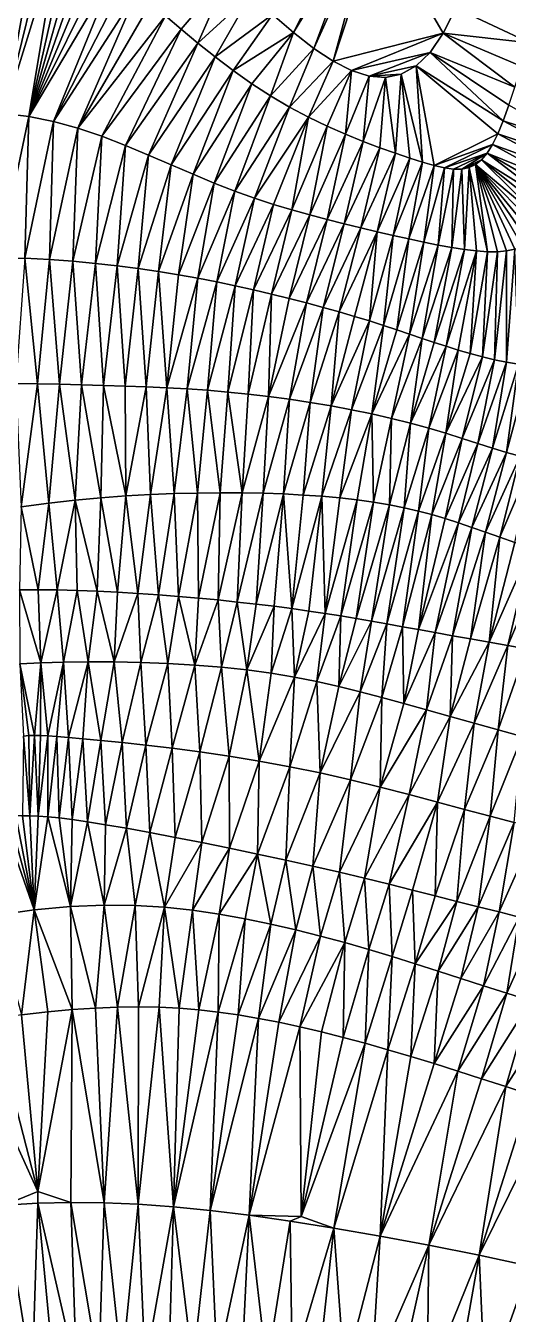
# Model space of a CAD drawing. Header units: metres. Extents: x 0 to 433, y 0 to 317.
# Drawn here: x 281.95 to 287.57, y 285.93 to 300.92 of the extents above; entities that cross this region are included whole.
import ezdxf

# ---------------------------------------------------------------- set-up
doc = ezdxf.new("R2010")
doc.units = ezdxf.units.M
doc.layers.add('TERRAIN_TIN', color=8, linetype='Continuous')

msp = doc.modelspace()

# ---------------------------------------------------------------- linework, layer by layer
at = {"layer": 'TERRAIN_TIN'}
for points in [[(281.956, 302.059, 6), (281.82, 302.076, 6), (281.7, 299.901, 7)], [(285.07, 300.842, 5), (285.758, 302.211, 4), (284.825, 301.054, 5)], [(285.872, 302.165, 4), (285.758, 302.211, 4), (285.07, 300.842, 5)], [(285.306, 300.657, 5), (285.872, 302.165, 4), (285.07, 300.842, 5)], [(285.974, 302.136, 4), (285.872, 302.165, 4), (285.306, 300.657, 5)], [(285.974, 302.136, 4), (285.306, 300.657, 5), (285.531, 300.508, 5)], [(286.063, 302.128, 4), (285.974, 302.136, 4), (285.531, 300.508, 5)], [(286.812, 300.835, 5), (286.063, 302.128, 4), (285.531, 300.508, 5)], [(286.063, 302.128, 4), (286.812, 300.835, 5), (286.958, 301.127, 5)], [(281.956, 302.059, 6), (281.7, 299.901, 7), (282.088, 302.036, 6)], [(281.7, 299.901, 7), (282.216, 302.005, 6), (282.088, 302.036, 6)], [(282.337, 301.968, 6), (282.216, 302.005, 6), (281.7, 299.901, 7)], [(281.988, 299.867, 7), (282.337, 301.968, 6), (281.7, 299.901, 7)], [(282.337, 301.968, 6), (281.988, 299.867, 7), (282.45, 301.923, 6)], [(281.988, 299.867, 7), (282.557, 301.87, 6), (282.45, 301.923, 6)], [(282.557, 301.87, 6), (281.988, 299.867, 7), (282.662, 301.808, 6)], [(282.662, 301.808, 6), (281.988, 299.867, 7), (282.766, 301.736, 6)], [(281.988, 299.867, 7), (282.875, 301.653, 6), (282.766, 301.736, 6)], [(282.875, 301.653, 6), (281.988, 299.867, 7), (282.99, 301.557, 6)], [(282.99, 301.557, 6), (281.988, 299.867, 7), (282.275, 299.809, 7)], [(283.116, 301.448, 6), (282.99, 301.557, 6), (282.275, 299.809, 7)], [(283.761, 300.883, 6), (284.317, 301.533, 5), (283.578, 301.039, 6)], [(284.317, 301.533, 5), (283.761, 300.883, 6), (283.954, 300.721, 6)], [(284.317, 301.533, 5), (283.954, 300.721, 6), (284.573, 301.287, 5)], [(283.254, 301.325, 6), (283.116, 301.448, 6), (282.275, 299.809, 7)], [(282.558, 299.73, 7), (283.254, 301.325, 6), (282.275, 299.809, 7)], [(282.558, 299.73, 7), (283.409, 301.188, 6), (283.254, 301.325, 6)], [(283.409, 301.188, 6), (282.558, 299.73, 7), (283.578, 301.039, 6)], [(284.573, 301.287, 5), (283.954, 300.721, 6), (284.156, 300.559, 6)], [(284.573, 301.287, 5), (284.156, 300.559, 6), (284.825, 301.054, 5)], [(282.558, 299.73, 7), (282.838, 299.636, 7), (283.578, 301.039, 6)], [(282.838, 299.636, 7), (283.761, 300.883, 6), (283.578, 301.039, 6)], [(284.156, 300.559, 6), (284.366, 300.4, 6), (284.825, 301.054, 5)], [(284.366, 300.4, 6), (285.07, 300.842, 5), (284.825, 301.054, 5)], [(286.958, 301.127, 5), (286.812, 300.835, 5), (287.817, 300.722, 6)], [(287.92, 301.028, 6), (286.958, 301.127, 5), (287.817, 300.722, 6)], [(283.113, 299.53, 7), (283.761, 300.883, 6), (282.838, 299.636, 7)], [(283.761, 300.883, 6), (283.113, 299.53, 7), (283.954, 300.721, 6)], [(283.954, 300.721, 6), (283.113, 299.53, 7), (283.382, 299.418, 7)], [(283.954, 300.721, 6), (283.382, 299.418, 7), (284.156, 300.559, 6)], [(285.07, 300.842, 5), (284.366, 300.4, 6), (284.582, 300.247, 6)], [(284.801, 300.105, 6), (285.07, 300.842, 5), (284.582, 300.247, 6)], [(284.801, 300.105, 6), (285.306, 300.657, 5), (285.07, 300.842, 5)], [(285.744, 300.4, 5), (286.812, 300.835, 5), (285.531, 300.508, 5)], [(286.812, 300.835, 5), (285.744, 300.4, 5), (286.658, 300.611, 5)], [(287.645, 300.208, 6), (286.812, 300.835, 5), (286.658, 300.611, 5)], [(286.812, 300.835, 5), (287.726, 300.449, 6), (287.817, 300.722, 6)], [(286.812, 300.835, 5), (287.645, 300.208, 6), (287.726, 300.449, 6)], [(285.023, 299.975, 6), (285.306, 300.657, 5), (284.801, 300.105, 6)], [(285.306, 300.657, 5), (285.023, 299.975, 6), (285.531, 300.508, 5)], [(285.744, 300.4, 5), (285.947, 300.335, 5), (286.658, 300.611, 5)], [(285.947, 300.335, 5), (286.495, 300.454, 5), (286.658, 300.611, 5)], [(286.495, 300.454, 5), (287.507, 299.817, 6), (286.658, 300.611, 5)], [(287.645, 300.208, 6), (286.658, 300.611, 5), (287.573, 299.998, 6)], [(286.658, 300.611, 5), (287.507, 299.817, 6), (287.573, 299.998, 6)], [(284.156, 300.559, 6), (283.382, 299.418, 7), (283.644, 299.305, 7)], [(284.366, 300.4, 6), (284.156, 300.559, 6), (283.644, 299.305, 7)], [(285.023, 299.975, 6), (285.243, 299.858, 6), (285.531, 300.508, 5)], [(285.243, 299.858, 6), (285.744, 300.4, 5), (285.531, 300.508, 5)], [(285.947, 300.335, 5), (286.322, 300.358, 5), (286.495, 300.454, 5)], [(286.322, 300.358, 5), (286.571, 299.335, 6), (286.495, 300.454, 5)], [(286.495, 300.454, 5), (286.705, 299.296, 6), (287.445, 299.665, 6)], [(287.507, 299.817, 6), (286.495, 300.454, 5), (287.445, 299.665, 6)], [(286.571, 299.335, 6), (286.705, 299.296, 6), (286.495, 300.454, 5)], [(283.9, 299.194, 7), (284.366, 300.4, 6), (283.644, 299.305, 7)], [(284.366, 300.4, 6), (283.9, 299.194, 7), (284.582, 300.247, 6)], [(285.243, 299.858, 6), (285.461, 299.753, 6), (285.744, 300.4, 5)], [(285.461, 299.753, 6), (285.674, 299.659, 6), (285.744, 300.4, 5)], [(285.674, 299.659, 6), (285.947, 300.335, 5), (285.744, 300.4, 5)], [(285.878, 299.576, 6), (285.947, 300.335, 5), (285.674, 299.659, 6)], [(285.947, 300.335, 5), (285.878, 299.576, 6), (286.14, 300.32, 5)], [(285.878, 299.576, 6), (286.073, 299.503, 6), (286.14, 300.32, 5)], [(286.322, 300.358, 5), (285.947, 300.335, 5), (286.14, 300.32, 5)], [(286.073, 299.503, 6), (286.255, 299.439, 6), (286.14, 300.32, 5)], [(286.255, 299.439, 6), (286.322, 300.358, 5), (286.14, 300.32, 5)], [(286.322, 300.358, 5), (286.255, 299.439, 6), (286.421, 299.383, 6)], [(286.571, 299.335, 6), (286.322, 300.358, 5), (286.421, 299.383, 6)], [(283.9, 299.194, 7), (284.146, 299.09, 7), (284.582, 300.247, 6)], [(284.146, 299.09, 7), (284.801, 300.105, 6), (284.582, 300.247, 6)], [(284.801, 300.105, 6), (284.146, 299.09, 7), (284.384, 298.997, 7)], [(285.023, 299.975, 6), (284.801, 300.105, 6), (284.384, 298.997, 7)], [(284.613, 298.916, 7), (285.023, 299.975, 6), (284.384, 298.997, 7)], [(285.243, 299.858, 6), (285.023, 299.975, 6), (284.613, 298.916, 7)], [(287.507, 299.817, 6), (288.414, 299.521, 7), (287.573, 299.998, 6)], [(281.988, 299.867, 7), (281.7, 299.901, 7), (281.638, 298.219, 8)], [(281.988, 299.867, 7), (281.638, 298.219, 8), (281.941, 298.216, 8)], [(282.275, 299.809, 7), (281.988, 299.867, 7), (281.941, 298.216, 8)], [(285.243, 299.858, 6), (284.613, 298.916, 7), (284.835, 298.843, 7)], [(285.049, 298.779, 7), (285.243, 299.858, 6), (284.835, 298.843, 7)], [(285.461, 299.753, 6), (285.243, 299.858, 6), (285.049, 298.779, 7)], [(282.228, 298.202, 8), (282.275, 299.809, 7), (281.941, 298.216, 8)], [(282.228, 298.202, 8), (282.558, 299.73, 7), (282.275, 299.809, 7)], [(282.558, 299.73, 7), (282.228, 298.202, 8), (282.5, 298.181, 8)], [(282.838, 299.636, 7), (282.558, 299.73, 7), (282.5, 298.181, 8)], [(285.461, 299.753, 6), (285.049, 298.779, 7), (285.257, 298.72, 7)], [(285.674, 299.659, 6), (285.461, 299.753, 6), (285.257, 298.72, 7)], [(288.361, 299.36, 7), (287.507, 299.817, 6), (287.445, 299.665, 6)], [(287.507, 299.817, 6), (288.361, 299.36, 7), (288.414, 299.521, 7)], [(282.762, 298.156, 8), (282.838, 299.636, 7), (282.5, 298.181, 8)], [(283.113, 299.53, 7), (282.838, 299.636, 7), (282.762, 298.156, 8)], [(283.113, 299.53, 7), (282.762, 298.156, 8), (283.015, 298.128, 8)], [(283.382, 299.418, 7), (283.113, 299.53, 7), (283.015, 298.128, 8)], [(285.46, 298.668, 7), (285.674, 299.659, 6), (285.257, 298.72, 7)], [(285.46, 298.668, 7), (285.878, 299.576, 6), (285.674, 299.659, 6)], [(285.878, 299.576, 6), (285.46, 298.668, 7), (285.658, 298.618, 7)], [(286.073, 299.503, 6), (285.878, 299.576, 6), (285.658, 298.618, 7)], [(286.705, 299.296, 6), (287.384, 299.539, 6), (287.445, 299.665, 6)], [(286.824, 299.268, 6), (287.384, 299.539, 6), (286.705, 299.296, 6)], [(286.824, 299.268, 6), (287.322, 299.438, 6), (287.384, 299.539, 6)], [(287.322, 299.438, 6), (288.254, 299.064, 7), (287.384, 299.539, 6)], [(287.384, 299.539, 6), (288.308, 299.207, 7), (287.445, 299.665, 6)], [(288.254, 299.064, 7), (288.308, 299.207, 7), (287.384, 299.539, 6)], [(288.308, 299.207, 7), (288.361, 299.36, 7), (287.445, 299.665, 6)], [(283.26, 298.096, 8), (283.382, 299.418, 7), (283.015, 298.128, 8)], [(283.382, 299.418, 7), (283.26, 298.096, 8), (283.644, 299.305, 7)], [(285.852, 298.571, 7), (286.073, 299.503, 6), (285.658, 298.618, 7)], [(286.255, 299.439, 6), (286.073, 299.503, 6), (285.852, 298.571, 7)], [(286.255, 299.439, 6), (285.852, 298.571, 7), (286.043, 298.526, 7)], [(286.255, 299.439, 6), (286.043, 298.526, 7), (286.421, 299.383, 6)], [(286.043, 298.526, 7), (286.229, 298.482, 7), (286.421, 299.383, 6)], [(286.229, 298.482, 7), (286.571, 299.335, 6), (286.421, 299.383, 6)], [(287.322, 299.438, 6), (286.824, 299.268, 6), (286.931, 299.254, 6)], [(287.026, 299.254, 6), (287.322, 299.438, 6), (286.931, 299.254, 6)], [(287.257, 299.361, 6), (287.322, 299.438, 6), (287.026, 299.254, 6)], [(288.144, 298.809, 7), (287.322, 299.438, 6), (287.257, 299.361, 6)], [(287.322, 299.438, 6), (288.2, 298.931, 7), (288.254, 299.064, 7)], [(287.322, 299.438, 6), (288.144, 298.809, 7), (288.2, 298.931, 7)], [(283.26, 298.096, 8), (283.498, 298.062, 8), (283.644, 299.305, 7)], [(283.498, 298.062, 8), (283.9, 299.194, 7), (283.644, 299.305, 7)], [(286.229, 298.482, 7), (286.41, 298.441, 7), (286.571, 299.335, 6)], [(286.571, 299.335, 6), (286.41, 298.441, 7), (286.705, 299.296, 6)], [(286.41, 298.441, 7), (286.585, 298.403, 7), (286.705, 299.296, 6)], [(286.585, 298.403, 7), (286.824, 299.268, 6), (286.705, 299.296, 6)], [(286.824, 299.268, 6), (286.585, 298.403, 7), (286.752, 298.369, 7)], [(286.824, 299.268, 6), (286.752, 298.369, 7), (286.931, 299.254, 6)], [(286.752, 298.369, 7), (286.911, 298.34, 7), (286.931, 299.254, 6)], [(286.911, 298.34, 7), (287.026, 299.254, 6), (286.931, 299.254, 6)], [(286.911, 298.34, 7), (287.06, 298.318, 7), (287.026, 299.254, 6)], [(287.188, 299.306, 6), (287.257, 299.361, 6), (287.026, 299.254, 6)], [(287.188, 299.306, 6), (287.026, 299.254, 6), (287.111, 299.271, 6)], [(287.026, 299.254, 6), (287.06, 298.318, 7), (287.111, 299.271, 6)], [(287.06, 298.318, 7), (287.198, 298.302, 7), (287.111, 299.271, 6)], [(287.325, 298.293, 7), (287.188, 299.306, 6), (287.111, 299.271, 6)], [(287.198, 298.302, 7), (287.325, 298.293, 7), (287.111, 299.271, 6)], [(287.188, 299.306, 6), (288.023, 298.601, 7), (287.257, 299.361, 6)], [(287.441, 298.293, 7), (287.188, 299.306, 6), (287.325, 298.293, 7)], [(287.188, 299.306, 6), (287.441, 298.293, 7), (287.546, 298.302, 7)], [(287.188, 299.306, 6), (287.888, 298.449, 7), (287.958, 298.518, 7)], [(287.188, 299.306, 6), (287.643, 298.321, 7), (287.732, 298.352, 7)], [(287.643, 298.321, 7), (287.188, 299.306, 6), (287.546, 298.302, 7)], [(287.813, 298.394, 7), (287.188, 299.306, 6), (287.732, 298.352, 7)], [(287.813, 298.394, 7), (287.888, 298.449, 7), (287.188, 299.306, 6)], [(288.023, 298.601, 7), (287.188, 299.306, 6), (287.958, 298.518, 7)], [(288.144, 298.809, 7), (287.257, 299.361, 6), (288.085, 298.699, 7)], [(287.257, 299.361, 6), (288.023, 298.601, 7), (288.085, 298.699, 7)], [(283.729, 298.024, 8), (283.9, 299.194, 7), (283.498, 298.062, 8)], [(283.729, 298.024, 8), (284.146, 299.09, 7), (283.9, 299.194, 7)], [(284.146, 299.09, 7), (283.729, 298.024, 8), (283.954, 297.984, 8)], [(284.146, 299.09, 7), (283.954, 297.984, 8), (284.384, 298.997, 7)], [(283.954, 297.984, 8), (284.175, 297.941, 8), (284.384, 298.997, 7)], [(284.175, 297.941, 8), (284.613, 298.916, 7), (284.384, 298.997, 7)], [(284.613, 298.916, 7), (284.175, 297.941, 8), (284.391, 297.896, 8)], [(284.835, 298.843, 7), (284.613, 298.916, 7), (284.391, 297.896, 8)], [(284.604, 297.849, 8), (284.835, 298.843, 7), (284.391, 297.896, 8)], [(284.604, 297.849, 8), (285.049, 298.779, 7), (284.835, 298.843, 7)], [(284.604, 297.849, 8), (284.814, 297.8, 8), (285.049, 298.779, 7)], [(285.049, 298.779, 7), (284.814, 297.8, 8), (285.257, 298.72, 7)], [(284.814, 297.8, 8), (285.019, 297.749, 8), (285.257, 298.72, 7)], [(285.019, 297.749, 8), (285.46, 298.668, 7), (285.257, 298.72, 7)], [(285.218, 297.698, 8), (285.46, 298.668, 7), (285.019, 297.749, 8)], [(285.46, 298.668, 7), (285.218, 297.698, 8), (285.658, 298.618, 7)], [(285.658, 298.618, 7), (285.218, 297.698, 8), (285.412, 297.645, 8)], [(285.852, 298.571, 7), (285.658, 298.618, 7), (285.412, 297.645, 8)], [(285.599, 297.592, 8), (285.852, 298.571, 7), (285.412, 297.645, 8)], [(285.852, 298.571, 7), (285.599, 297.592, 8), (286.043, 298.526, 7)], [(285.599, 297.592, 8), (285.779, 297.539, 8), (286.043, 298.526, 7)], [(285.779, 297.539, 8), (285.951, 297.487, 8), (286.043, 298.526, 7)], [(285.951, 297.487, 8), (286.229, 298.482, 7), (286.043, 298.526, 7)], [(286.114, 297.435, 8), (286.229, 298.482, 7), (285.951, 297.487, 8)], [(286.114, 297.435, 8), (286.41, 298.441, 7), (286.229, 298.482, 7)], [(286.41, 298.441, 7), (286.114, 297.435, 8), (286.27, 297.383, 8)], [(286.585, 298.403, 7), (286.41, 298.441, 7), (286.27, 297.383, 8)], [(286.42, 297.333, 8), (286.585, 298.403, 7), (286.27, 297.383, 8)], [(286.585, 298.403, 7), (286.42, 297.333, 8), (286.752, 298.369, 7)], [(286.42, 297.333, 8), (286.565, 297.284, 8), (286.752, 298.369, 7)], [(286.565, 297.284, 8), (286.911, 298.34, 7), (286.752, 298.369, 7)], [(286.706, 297.237, 8), (286.911, 298.34, 7), (286.565, 297.284, 8)], [(287.06, 298.318, 7), (286.911, 298.34, 7), (286.706, 297.237, 8)], [(287.548, 297.006, 8), (287.643, 298.321, 7), (287.546, 298.302, 7)], [(287.686, 296.984, 8), (287.643, 298.321, 7), (287.548, 297.006, 8)], [(281.837, 296.76, 9), (282.088, 296.756, 9), (281.941, 298.216, 8)], [(282.088, 296.756, 9), (282.228, 298.202, 8), (281.941, 298.216, 8)], [(282.344, 296.75, 9), (282.228, 298.202, 8), (282.088, 296.756, 9)], [(282.228, 298.202, 8), (282.344, 296.75, 9), (282.5, 298.181, 8)], [(282.344, 296.75, 9), (282.602, 296.744, 9), (282.5, 298.181, 8)], [(282.602, 296.744, 9), (282.762, 298.156, 8), (282.5, 298.181, 8)], [(287.06, 298.318, 7), (286.706, 297.237, 8), (286.846, 297.192, 8)], [(287.198, 298.302, 7), (287.06, 298.318, 7), (286.846, 297.192, 8)], [(286.985, 297.149, 8), (287.198, 298.302, 7), (286.846, 297.192, 8)], [(287.198, 298.302, 7), (286.985, 297.149, 8), (287.125, 297.108, 8)], [(287.325, 298.293, 7), (287.198, 298.302, 7), (287.125, 297.108, 8)], [(287.266, 297.069, 8), (287.325, 298.293, 7), (287.125, 297.108, 8)], [(287.266, 297.069, 8), (287.441, 298.293, 7), (287.325, 298.293, 7)], [(287.407, 297.035, 8), (287.441, 298.293, 7), (287.266, 297.069, 8)], [(287.441, 298.293, 7), (287.407, 297.035, 8), (287.546, 298.302, 7)], [(287.407, 297.035, 8), (287.548, 297.006, 8), (287.546, 298.302, 7)], [(282.762, 298.156, 8), (282.602, 296.744, 9), (282.858, 296.736, 9)], [(283.015, 298.128, 8), (282.762, 298.156, 8), (282.858, 296.736, 9)], [(283.108, 296.729, 9), (283.015, 298.128, 8), (282.858, 296.736, 9)], [(283.108, 296.729, 9), (283.26, 298.096, 8), (283.015, 298.128, 8)], [(283.108, 296.729, 9), (283.353, 296.719, 9), (283.26, 298.096, 8)], [(283.26, 298.096, 8), (283.353, 296.719, 9), (283.498, 298.062, 8)], [(283.353, 296.719, 9), (283.594, 296.709, 9), (283.498, 298.062, 8)], [(283.594, 296.709, 9), (283.729, 298.024, 8), (283.498, 298.062, 8)], [(283.954, 297.984, 8), (283.729, 298.024, 8), (283.594, 296.709, 9)], [(283.832, 296.696, 9), (283.954, 297.984, 8), (283.594, 296.709, 9)], [(283.832, 296.696, 9), (284.175, 297.941, 8), (283.954, 297.984, 8)], [(283.832, 296.696, 9), (284.068, 296.68, 9), (284.175, 297.941, 8)], [(284.175, 297.941, 8), (284.068, 296.68, 9), (284.391, 297.896, 8)], [(284.068, 296.68, 9), (284.304, 296.66, 9), (284.391, 297.896, 8)], [(284.304, 296.66, 9), (284.604, 297.849, 8), (284.391, 297.896, 8)], [(284.541, 296.637, 9), (284.604, 297.849, 8), (284.304, 296.66, 9)], [(284.604, 297.849, 8), (284.541, 296.637, 9), (284.814, 297.8, 8)], [(284.814, 297.8, 8), (284.541, 296.637, 9), (284.779, 296.61, 9)], [(285.019, 297.749, 8), (284.814, 297.8, 8), (284.779, 296.61, 9)], [(285.218, 297.698, 8), (285.019, 297.749, 8), (284.779, 296.61, 9)], [(285.02, 296.577, 9), (285.218, 297.698, 8), (284.779, 296.61, 9)], [(285.218, 297.698, 8), (285.02, 296.577, 9), (285.412, 297.645, 8)], [(285.02, 296.577, 9), (285.263, 296.54, 9), (285.412, 297.645, 8)], [(285.263, 296.54, 9), (285.599, 297.592, 8), (285.412, 297.645, 8)], [(285.263, 296.54, 9), (285.505, 296.499, 9), (285.599, 297.592, 8)], [(285.599, 297.592, 8), (285.505, 296.499, 9), (285.779, 297.539, 8)], [(285.505, 296.499, 9), (285.951, 297.487, 8), (285.779, 297.539, 8)], [(285.951, 297.487, 8), (285.505, 296.499, 9), (285.744, 296.454, 9)], [(286.114, 297.435, 8), (285.951, 297.487, 8), (285.744, 296.454, 9)], [(285.98, 296.405, 9), (286.114, 297.435, 8), (285.744, 296.454, 9)], [(286.114, 297.435, 8), (285.98, 296.405, 9), (286.27, 297.383, 8)], [(285.98, 296.405, 9), (286.42, 297.333, 8), (286.27, 297.383, 8)], [(285.98, 296.405, 9), (286.209, 296.353, 9), (286.42, 297.333, 8)], [(286.42, 297.333, 8), (286.209, 296.353, 9), (286.565, 297.284, 8)], [(286.209, 296.353, 9), (286.43, 296.298, 9), (286.565, 297.284, 8)], [(286.43, 296.298, 9), (286.706, 297.237, 8), (286.565, 297.284, 8)], [(286.706, 297.237, 8), (286.43, 296.298, 9), (286.846, 297.192, 8)], [(286.43, 296.298, 9), (286.642, 296.24, 9), (286.846, 297.192, 8)], [(286.642, 296.24, 9), (286.985, 297.149, 8), (286.846, 297.192, 8)], [(286.842, 296.181, 9), (286.985, 297.149, 8), (286.642, 296.24, 9)], [(286.985, 297.149, 8), (286.842, 296.181, 9), (287.125, 297.108, 8)], [(286.842, 296.181, 9), (287.266, 297.069, 8), (287.125, 297.108, 8)], [(287.032, 296.121, 9), (287.266, 297.069, 8), (286.842, 296.181, 9)], [(287.032, 296.121, 9), (287.407, 297.035, 8), (287.266, 297.069, 8)], [(287.407, 297.035, 8), (287.032, 296.121, 9), (287.213, 296.062, 9)], [(287.548, 297.006, 8), (287.407, 297.035, 8), (287.213, 296.062, 9)], [(287.384, 296.007, 9), (287.548, 297.006, 8), (287.213, 296.062, 9)], [(287.384, 296.007, 9), (287.686, 296.984, 8), (287.548, 297.006, 8)], [(287.548, 295.958, 9), (287.686, 296.984, 8), (287.384, 296.007, 9)], [(287.548, 295.958, 9), (287.819, 296.969, 8), (287.686, 296.984, 8)], [(287.819, 296.969, 8), (287.548, 295.958, 9), (287.706, 295.915, 9)], [(282.088, 296.756, 9), (281.837, 296.76, 9), (281.897, 295.325, 10)], [(282.22, 295.369, 10), (282.088, 296.756, 9), (281.897, 295.325, 10)], [(282.344, 296.75, 9), (282.088, 296.756, 9), (282.22, 295.369, 10)], [(282.526, 295.403, 10), (282.344, 296.75, 9), (282.22, 295.369, 10)], [(282.526, 295.403, 10), (282.602, 296.744, 9), (282.344, 296.75, 9)], [(282.602, 296.744, 9), (282.526, 295.403, 10), (282.824, 295.429, 10)], [(282.602, 296.744, 9), (282.824, 295.429, 10), (282.858, 296.736, 9)], [(282.824, 295.429, 10), (283.116, 295.451, 10), (282.858, 296.736, 9)], [(283.116, 295.451, 10), (283.108, 296.729, 9), (282.858, 296.736, 9)], [(283.353, 296.719, 9), (283.108, 296.729, 9), (283.116, 295.451, 10)], [(283.402, 295.467, 10), (283.353, 296.719, 9), (283.116, 295.451, 10)], [(283.353, 296.719, 9), (283.402, 295.467, 10), (283.594, 296.709, 9)], [(283.594, 296.709, 9), (283.402, 295.467, 10), (283.68, 295.479, 10)], [(283.832, 296.696, 9), (283.594, 296.709, 9), (283.68, 295.479, 10)], [(283.951, 295.485, 10), (283.832, 296.696, 9), (283.68, 295.479, 10)], [(284.068, 296.68, 9), (283.832, 296.696, 9), (283.951, 295.485, 10)], [(284.068, 296.68, 9), (283.951, 295.485, 10), (284.214, 295.488, 10)], [(284.304, 296.66, 9), (284.068, 296.68, 9), (284.214, 295.488, 10)], [(284.469, 295.487, 10), (284.304, 296.66, 9), (284.214, 295.488, 10)], [(284.541, 296.637, 9), (284.304, 296.66, 9), (284.469, 295.487, 10)], [(284.541, 296.637, 9), (284.469, 295.487, 10), (284.779, 296.61, 9)], [(284.469, 295.487, 10), (284.715, 295.482, 10), (284.779, 296.61, 9)], [(284.715, 295.482, 10), (285.02, 296.577, 9), (284.779, 296.61, 9)], [(285.02, 296.577, 9), (284.715, 295.482, 10), (284.952, 295.474, 10)], [(285.263, 296.54, 9), (285.02, 296.577, 9), (284.952, 295.474, 10)], [(285.18, 295.462, 10), (285.263, 296.54, 9), (284.952, 295.474, 10)], [(285.505, 296.499, 9), (285.263, 296.54, 9), (285.18, 295.462, 10)], [(285.505, 296.499, 9), (285.18, 295.462, 10), (285.399, 295.447, 10)], [(285.505, 296.499, 9), (285.399, 295.447, 10), (285.744, 296.454, 9)], [(285.399, 295.447, 10), (285.609, 295.428, 10), (285.744, 296.454, 9)], [(285.609, 295.428, 10), (285.98, 296.405, 9), (285.744, 296.454, 9)], [(285.98, 296.405, 9), (285.609, 295.428, 10), (285.81, 295.405, 10)], [(286.001, 295.379, 10), (285.98, 296.405, 9), (285.81, 295.405, 10)], [(285.98, 296.405, 9), (286.001, 295.379, 10), (286.209, 296.353, 9)], [(286.001, 295.379, 10), (286.184, 295.349, 10), (286.209, 296.353, 9)], [(286.184, 295.349, 10), (286.43, 296.298, 9), (286.209, 296.353, 9)], [(286.43, 296.298, 9), (286.184, 295.349, 10), (286.357, 295.314, 10)], [(286.642, 296.24, 9), (286.43, 296.298, 9), (286.357, 295.314, 10)], [(286.522, 295.276, 10), (286.642, 296.24, 9), (286.357, 295.314, 10)], [(286.522, 295.276, 10), (286.842, 296.181, 9), (286.642, 296.24, 9)], [(286.842, 296.181, 9), (286.522, 295.276, 10), (286.68, 295.234, 10)], [(287.032, 296.121, 9), (286.842, 296.181, 9), (286.68, 295.234, 10)], [(287.032, 296.121, 9), (286.68, 295.234, 10), (286.835, 295.188, 10)], [(287.032, 296.121, 9), (286.835, 295.188, 10), (287.213, 296.062, 9)], [(286.835, 295.188, 10), (286.988, 295.138, 10), (287.213, 296.062, 9)], [(286.988, 295.138, 10), (287.384, 296.007, 9), (287.213, 296.062, 9)], [(287.384, 296.007, 9), (286.988, 295.138, 10), (287.143, 295.086, 10)], [(287.548, 295.958, 9), (287.384, 296.007, 9), (287.143, 295.086, 10)], [(287.302, 295.03, 10), (287.548, 295.958, 9), (287.143, 295.086, 10)], [(287.548, 295.958, 9), (287.302, 295.03, 10), (287.706, 295.915, 9)], [(287.302, 295.03, 10), (287.468, 294.972, 10), (287.706, 295.915, 9)], [(287.468, 294.972, 10), (287.858, 295.881, 9), (287.706, 295.915, 9)], [(287.858, 295.881, 9), (287.468, 294.972, 10), (287.643, 294.911, 10)], [(283.402, 295.467, 10), (283.496, 294.301, 11), (283.68, 295.479, 10)], [(283.496, 294.301, 11), (283.731, 294.283, 11), (283.68, 295.479, 10)], [(283.731, 294.283, 11), (283.951, 295.485, 10), (283.68, 295.479, 10)], [(283.731, 294.283, 11), (283.963, 294.263, 11), (283.951, 295.485, 10)], [(283.951, 295.485, 10), (283.963, 294.263, 11), (284.214, 295.488, 10)], [(284.214, 295.488, 10), (283.963, 294.263, 11), (284.191, 294.241, 11)], [(284.469, 295.487, 10), (284.214, 295.488, 10), (284.191, 294.241, 11)], [(284.414, 294.217, 11), (284.469, 295.487, 10), (284.191, 294.241, 11)], [(284.715, 295.482, 10), (284.469, 295.487, 10), (284.414, 294.217, 11)], [(284.715, 295.482, 10), (284.414, 294.217, 11), (284.632, 294.193, 11)], [(284.715, 295.482, 10), (284.632, 294.193, 11), (284.952, 295.474, 10)], [(284.632, 294.193, 11), (284.843, 294.167, 11), (284.952, 295.474, 10)], [(284.843, 294.167, 11), (285.048, 294.14, 11), (284.952, 295.474, 10)], [(285.048, 294.14, 11), (285.18, 295.462, 10), (284.952, 295.474, 10)], [(281.879, 294.357, 11), (282.095, 294.359, 11), (281.897, 295.325, 10)], [(282.095, 294.359, 11), (282.22, 295.369, 10), (281.897, 295.325, 10)], [(282.095, 294.359, 11), (282.319, 294.357, 11), (282.22, 295.369, 10)], [(282.319, 294.357, 11), (282.526, 295.403, 10), (282.22, 295.369, 10)], [(282.526, 295.403, 10), (282.319, 294.357, 11), (282.549, 294.352, 11)], [(282.526, 295.403, 10), (282.783, 294.343, 11), (282.824, 295.429, 10)], [(282.783, 294.343, 11), (282.526, 295.403, 10), (282.549, 294.352, 11)], [(282.824, 295.429, 10), (282.783, 294.343, 11), (283.02, 294.332, 11)], [(283.116, 295.451, 10), (282.824, 295.429, 10), (283.02, 294.332, 11)], [(283.258, 294.317, 11), (283.116, 295.451, 10), (283.02, 294.332, 11)], [(283.258, 294.317, 11), (283.402, 295.467, 10), (283.116, 295.451, 10)], [(283.402, 295.467, 10), (283.258, 294.317, 11), (283.496, 294.301, 11)], [(285.18, 295.462, 10), (285.048, 294.14, 11), (285.399, 295.447, 10)], [(285.048, 294.14, 11), (285.245, 294.112, 11), (285.399, 295.447, 10)], [(285.245, 294.112, 11), (285.435, 294.084, 11), (285.399, 295.447, 10)], [(285.435, 294.084, 11), (285.609, 295.428, 10), (285.399, 295.447, 10)], [(285.609, 295.428, 10), (285.435, 294.084, 11), (285.81, 295.405, 10)], [(285.435, 294.084, 11), (285.618, 294.055, 11), (285.81, 295.405, 10)], [(285.618, 294.055, 11), (286.001, 295.379, 10), (285.81, 295.405, 10)], [(285.798, 294.025, 11), (286.001, 295.379, 10), (285.618, 294.055, 11)], [(286.184, 295.349, 10), (286.001, 295.379, 10), (285.798, 294.025, 11)], [(285.976, 293.995, 11), (286.184, 295.349, 10), (285.798, 294.025, 11)], [(286.184, 295.349, 10), (285.976, 293.995, 11), (286.357, 295.314, 10)], [(286.357, 295.314, 10), (285.976, 293.995, 11), (286.155, 293.963, 11)], [(286.522, 295.276, 10), (286.357, 295.314, 10), (286.155, 293.963, 11)], [(286.336, 293.93, 11), (286.522, 295.276, 10), (286.155, 293.963, 11)], [(286.68, 295.234, 10), (286.522, 295.276, 10), (286.336, 293.93, 11)], [(286.68, 295.234, 10), (286.336, 293.93, 11), (286.523, 293.897, 11)], [(286.835, 295.188, 10), (286.68, 295.234, 10), (286.523, 293.897, 11)], [(286.988, 295.138, 10), (286.835, 295.188, 10), (286.523, 293.897, 11)], [(286.717, 293.862, 11), (286.988, 295.138, 10), (286.523, 293.897, 11)], [(286.988, 295.138, 10), (286.717, 293.862, 11), (287.143, 295.086, 10)], [(286.717, 293.862, 11), (286.919, 293.825, 11), (287.143, 295.086, 10)], [(286.919, 293.825, 11), (287.302, 295.03, 10), (287.143, 295.086, 10)], [(287.302, 295.03, 10), (286.919, 293.825, 11), (287.129, 293.788, 11)], [(287.468, 294.972, 10), (287.302, 295.03, 10), (287.129, 293.788, 11)], [(287.344, 293.75, 11), (287.468, 294.972, 10), (287.129, 293.788, 11)], [(287.468, 294.972, 10), (287.344, 293.75, 11), (287.643, 294.911, 10)], [(287.344, 293.75, 11), (287.829, 294.848, 10), (287.643, 294.911, 10)], [(287.562, 293.711, 11), (287.829, 294.848, 10), (287.344, 293.75, 11)], [(287.829, 294.848, 10), (287.562, 293.711, 11), (288.022, 294.784, 10)], [(287.562, 293.711, 11), (287.78, 293.671, 11), (288.022, 294.784, 10)], [(281.879, 294.357, 11), (282.126, 293.51, 12), (282.095, 294.359, 11)], [(282.126, 293.51, 12), (281.879, 294.357, 11), (281.883, 293.498, 12)], [(282.126, 293.51, 12), (282.319, 294.357, 11), (282.095, 294.359, 11)], [(282.126, 293.51, 12), (282.392, 293.518, 12), (282.319, 294.357, 11)], [(282.319, 294.357, 11), (282.392, 293.518, 12), (282.549, 294.352, 11)], [(282.392, 293.518, 12), (282.678, 293.521, 12), (282.549, 294.352, 11)], [(282.678, 293.521, 12), (282.783, 294.343, 11), (282.549, 294.352, 11)], [(282.979, 293.52, 12), (282.783, 294.343, 11), (282.678, 293.521, 12)], [(282.783, 294.343, 11), (282.979, 293.52, 12), (283.02, 294.332, 11)], [(282.979, 293.52, 12), (283.258, 294.317, 11), (283.02, 294.332, 11)], [(283.258, 294.317, 11), (282.979, 293.52, 12), (283.29, 293.513, 12)], [(283.496, 294.301, 11), (283.258, 294.317, 11), (283.29, 293.513, 12)], [(283.605, 293.501, 12), (283.496, 294.301, 11), (283.29, 293.513, 12)], [(283.605, 293.501, 12), (283.731, 294.283, 11), (283.496, 294.301, 11)], [(283.731, 294.283, 11), (283.605, 293.501, 12), (283.92, 293.483, 12)], [(283.963, 294.263, 11), (283.731, 294.283, 11), (283.92, 293.483, 12)], [(283.963, 294.263, 11), (283.92, 293.483, 12), (284.191, 294.241, 11)], [(283.92, 293.483, 12), (284.229, 293.459, 12), (284.191, 294.241, 11)], [(284.229, 293.459, 12), (284.414, 294.217, 11), (284.191, 294.241, 11)], [(284.414, 294.217, 11), (284.229, 293.459, 12), (284.526, 293.428, 12)], [(284.632, 294.193, 11), (284.414, 294.217, 11), (284.526, 293.428, 12)], [(284.843, 294.167, 11), (284.632, 294.193, 11), (284.526, 293.428, 12)], [(284.809, 293.389, 12), (284.843, 294.167, 11), (284.526, 293.428, 12)], [(285.048, 294.14, 11), (284.843, 294.167, 11), (284.809, 293.389, 12)], [(285.048, 294.14, 11), (284.809, 293.389, 12), (285.079, 293.344, 12)], [(285.245, 294.112, 11), (285.048, 294.14, 11), (285.079, 293.344, 12)], [(285.435, 294.084, 11), (285.245, 294.112, 11), (285.079, 293.344, 12)], [(285.34, 293.293, 12), (285.435, 294.084, 11), (285.079, 293.344, 12)], [(285.435, 294.084, 11), (285.34, 293.293, 12), (285.618, 294.055, 11)], [(285.618, 294.055, 11), (285.34, 293.293, 12), (285.594, 293.236, 12)], [(285.798, 294.025, 11), (285.618, 294.055, 11), (285.594, 293.236, 12)], [(285.976, 293.995, 11), (285.798, 294.025, 11), (285.594, 293.236, 12)], [(285.845, 293.174, 12), (285.976, 293.995, 11), (285.594, 293.236, 12)], [(285.976, 293.995, 11), (285.845, 293.174, 12), (286.155, 293.963, 11)], [(285.845, 293.174, 12), (286.098, 293.107, 12), (286.155, 293.963, 11)], [(286.098, 293.107, 12), (286.336, 293.93, 11), (286.155, 293.963, 11)], [(286.098, 293.107, 12), (286.354, 293.037, 12), (286.336, 293.93, 11)], [(286.336, 293.93, 11), (286.354, 293.037, 12), (286.523, 293.897, 11)], [(286.354, 293.037, 12), (286.717, 293.862, 11), (286.523, 293.897, 11)], [(286.717, 293.862, 11), (286.354, 293.037, 12), (286.617, 292.963, 12)], [(286.919, 293.825, 11), (286.717, 293.862, 11), (286.617, 292.963, 12)], [(286.891, 292.887, 12), (286.919, 293.825, 11), (286.617, 292.963, 12)], [(286.919, 293.825, 11), (286.891, 292.887, 12), (287.129, 293.788, 11)], [(286.891, 292.887, 12), (287.344, 293.75, 11), (287.129, 293.788, 11)], [(287.344, 293.75, 11), (286.891, 292.887, 12), (287.17, 292.809, 12)], [(287.562, 293.711, 11), (287.344, 293.75, 11), (287.17, 292.809, 12)], [(287.452, 292.73, 12), (287.562, 293.711, 11), (287.17, 292.809, 12)], [(287.78, 293.671, 11), (287.562, 293.711, 11), (287.452, 292.73, 12)], [(287.731, 292.653, 12), (287.78, 293.671, 11), (287.452, 292.73, 12)], [(282.052, 292.666, 13), (282.126, 293.51, 12), (281.883, 293.498, 12)], [(281.989, 292.663, 13), (282.052, 292.666, 13), (281.883, 293.498, 12)], [(281.926, 292.657, 13), (281.989, 292.663, 13), (281.883, 293.498, 12)], [(282.052, 292.666, 13), (282.123, 292.665, 13), (282.126, 293.51, 12)], [(282.126, 293.51, 12), (282.123, 292.665, 13), (282.208, 292.661, 13)], [(282.392, 293.518, 12), (282.126, 293.51, 12), (282.208, 292.661, 13)], [(282.314, 292.654, 13), (282.392, 293.518, 12), (282.208, 292.661, 13)], [(282.392, 293.518, 12), (282.314, 292.654, 13), (282.448, 292.642, 13)], [(282.392, 293.518, 12), (282.448, 292.642, 13), (282.678, 293.521, 12)], [(282.678, 293.521, 12), (282.448, 292.642, 13), (282.618, 292.627, 13)], [(282.827, 292.607, 13), (282.678, 293.521, 12), (282.618, 292.627, 13)], [(282.827, 292.607, 13), (282.979, 293.52, 12), (282.678, 293.521, 12)], [(282.979, 293.52, 12), (282.827, 292.607, 13), (283.074, 292.582, 13)], [(282.979, 293.52, 12), (283.074, 292.582, 13), (283.29, 293.513, 12)], [(283.074, 292.582, 13), (283.351, 292.552, 13), (283.29, 293.513, 12)], [(283.351, 292.552, 13), (283.605, 293.501, 12), (283.29, 293.513, 12)], [(283.655, 292.516, 13), (283.605, 293.501, 12), (283.351, 292.552, 13)], [(283.605, 293.501, 12), (283.655, 292.516, 13), (283.92, 293.483, 12)], [(283.655, 292.516, 13), (283.979, 292.474, 13), (283.92, 293.483, 12)], [(283.92, 293.483, 12), (283.979, 292.474, 13), (284.229, 293.459, 12)], [(283.979, 292.474, 13), (284.319, 292.424, 13), (284.229, 293.459, 12)], [(284.229, 293.459, 12), (284.319, 292.424, 13), (284.526, 293.428, 12)], [(284.319, 292.424, 13), (284.67, 292.367, 13), (284.526, 293.428, 12)], [(284.67, 292.367, 13), (284.809, 293.389, 12), (284.526, 293.428, 12)], [(284.809, 293.389, 12), (284.67, 292.367, 13), (285.079, 293.344, 12)], [(285.079, 293.344, 12), (284.67, 292.367, 13), (285.025, 292.301, 13)], [(285.34, 293.293, 12), (285.079, 293.344, 12), (285.025, 292.301, 13)], [(285.38, 292.228, 13), (285.34, 293.293, 12), (285.025, 292.301, 13)], [(285.34, 293.293, 12), (285.38, 292.228, 13), (285.594, 293.236, 12)], [(285.38, 292.228, 13), (285.845, 293.174, 12), (285.594, 293.236, 12)], [(285.845, 293.174, 12), (285.38, 292.228, 13), (285.732, 292.147, 13)], [(285.845, 293.174, 12), (285.732, 292.147, 13), (286.098, 293.107, 12)], [(285.732, 292.147, 13), (286.078, 292.063, 13), (286.098, 293.107, 12)], [(286.078, 292.063, 13), (286.354, 293.037, 12), (286.098, 293.107, 12)], [(286.354, 293.037, 12), (286.078, 292.063, 13), (286.617, 292.963, 12)], [(286.078, 292.063, 13), (286.416, 291.976, 13), (286.617, 292.963, 12)], [(286.416, 291.976, 13), (286.891, 292.887, 12), (286.617, 292.963, 12)], [(286.416, 291.976, 13), (286.744, 291.889, 13), (286.891, 292.887, 12)], [(286.891, 292.887, 12), (286.744, 291.889, 13), (287.17, 292.809, 12)], [(287.17, 292.809, 12), (286.744, 291.889, 13), (287.058, 291.804, 13)], [(287.452, 292.73, 12), (287.17, 292.809, 12), (287.058, 291.804, 13)], [(281.915, 291.731, 14), (282.001, 291.731, 14), (281.926, 292.657, 13)], [(282.001, 291.731, 14), (281.989, 292.663, 13), (281.926, 292.657, 13)], [(281.989, 292.663, 13), (282.001, 291.731, 14), (282.052, 292.666, 13)], [(282.052, 292.666, 13), (282.001, 291.731, 14), (282.097, 291.727, 14)], [(282.123, 292.665, 13), (282.052, 292.666, 13), (282.097, 291.727, 14)], [(282.123, 292.665, 13), (282.097, 291.727, 14), (282.208, 292.661, 13)], [(282.097, 291.727, 14), (282.208, 291.719, 14), (282.208, 292.661, 13)], [(282.208, 291.719, 14), (282.314, 292.654, 13), (282.208, 292.661, 13)], [(282.314, 292.654, 13), (282.208, 291.719, 14), (282.339, 291.706, 14)], [(282.448, 292.642, 13), (282.314, 292.654, 13), (282.339, 291.706, 14)], [(282.491, 291.687, 14), (282.448, 292.642, 13), (282.339, 291.706, 14)], [(282.448, 292.642, 13), (282.491, 291.687, 14), (282.618, 292.627, 13)], [(282.491, 291.687, 14), (282.671, 291.66, 14), (282.618, 292.627, 13)], [(282.671, 291.66, 14), (282.827, 292.607, 13), (282.618, 292.627, 13)], [(287.356, 291.724, 13), (287.452, 292.73, 12), (287.058, 291.804, 13)], [(287.356, 291.724, 13), (287.731, 292.653, 12), (287.452, 292.73, 12)], [(287.356, 291.724, 13), (287.636, 291.65, 13), (287.731, 292.653, 12)], [(282.671, 291.66, 14), (282.881, 291.626, 14), (282.827, 292.607, 13)], [(282.827, 292.607, 13), (282.881, 291.626, 14), (283.074, 292.582, 13)], [(282.881, 291.626, 14), (283.124, 291.584, 14), (283.074, 292.582, 13)], [(283.074, 292.582, 13), (283.124, 291.584, 14), (283.351, 292.552, 13)], [(283.124, 291.584, 14), (283.396, 291.535, 14), (283.351, 292.552, 13)], [(283.396, 291.535, 14), (283.655, 292.516, 13), (283.351, 292.552, 13)], [(283.396, 291.535, 14), (283.691, 291.479, 14), (283.655, 292.516, 13)], [(283.655, 292.516, 13), (283.691, 291.479, 14), (283.979, 292.474, 13)], [(283.979, 292.474, 13), (283.691, 291.479, 14), (284.002, 291.418, 14)], [(284.319, 292.424, 13), (283.979, 292.474, 13), (284.002, 291.418, 14)], [(284.324, 291.352, 14), (284.319, 292.424, 13), (284.002, 291.418, 14)], [(284.324, 291.352, 14), (284.67, 292.367, 13), (284.319, 292.424, 13)], [(284.324, 291.352, 14), (284.651, 291.284, 14), (284.67, 292.367, 13)], [(284.67, 292.367, 13), (284.651, 291.284, 14), (285.025, 292.301, 13)], [(284.651, 291.284, 14), (284.977, 291.214, 14), (285.025, 292.301, 13)], [(284.977, 291.214, 14), (285.38, 292.228, 13), (285.025, 292.301, 13)], [(285.295, 291.143, 14), (285.38, 292.228, 13), (284.977, 291.214, 14)], [(285.38, 292.228, 13), (285.295, 291.143, 14), (285.732, 292.147, 13)], [(285.295, 291.143, 14), (285.602, 291.073, 14), (285.732, 292.147, 13)], [(285.602, 291.073, 14), (286.078, 292.063, 13), (285.732, 292.147, 13)], [(285.602, 291.073, 14), (285.896, 291.003, 14), (286.078, 292.063, 13)], [(285.896, 291.003, 14), (286.416, 291.976, 13), (286.078, 292.063, 13)], [(286.416, 291.976, 13), (285.896, 291.003, 14), (286.18, 290.933, 14)], [(286.416, 291.976, 13), (286.18, 290.933, 14), (286.744, 291.889, 13)], [(286.18, 290.933, 14), (286.452, 290.866, 14), (286.744, 291.889, 13)], [(286.452, 290.866, 14), (286.716, 290.799, 14), (286.744, 291.889, 13)], [(286.744, 291.889, 13), (286.716, 290.799, 14), (287.058, 291.804, 13)], [(281.836, 291.729, 14), (281.759, 291.724, 14), (282.051, 290.635, 15)], [(281.915, 291.731, 14), (281.836, 291.729, 14), (282.051, 290.635, 15)], [(282.001, 291.731, 14), (281.915, 291.731, 14), (282.051, 290.635, 15)], [(282.097, 291.727, 14), (282.001, 291.731, 14), (282.051, 290.635, 15)], [(282.208, 291.719, 14), (282.097, 291.727, 14), (282.051, 290.635, 15)], [(286.716, 290.799, 14), (286.971, 290.734, 14), (287.058, 291.804, 13)], [(286.971, 290.734, 14), (287.356, 291.724, 13), (287.058, 291.804, 13)], [(281.673, 291.713, 14), (281.588, 290.57, 15), (282.051, 290.635, 15)], [(281.759, 291.724, 14), (281.673, 291.713, 14), (282.051, 290.635, 15)], [(282.474, 290.674, 15), (282.208, 291.719, 14), (282.051, 290.635, 15)], [(282.208, 291.719, 14), (282.474, 290.674, 15), (282.339, 291.706, 14)], [(282.474, 290.674, 15), (282.491, 291.687, 14), (282.339, 291.706, 14)], [(282.671, 291.66, 14), (282.491, 291.687, 14), (282.474, 290.674, 15)], [(282.865, 290.69, 15), (282.671, 291.66, 14), (282.474, 290.674, 15)], [(282.865, 290.69, 15), (282.881, 291.626, 14), (282.671, 291.66, 14)], [(282.881, 291.626, 14), (282.865, 290.69, 15), (283.124, 291.584, 14)], [(283.124, 291.584, 14), (282.865, 290.69, 15), (283.227, 290.686, 15)], [(283.396, 291.535, 14), (283.124, 291.584, 14), (283.227, 290.686, 15)], [(287.356, 291.724, 13), (286.971, 290.734, 14), (287.219, 290.671, 14)], [(287.636, 291.65, 13), (287.356, 291.724, 13), (287.219, 290.671, 14)], [(287.46, 290.611, 14), (287.636, 291.65, 13), (287.219, 290.671, 14)], [(287.46, 290.611, 14), (287.896, 291.584, 13), (287.636, 291.65, 13)], [(287.696, 290.552, 14), (287.896, 291.584, 13), (287.46, 290.611, 14)], [(283.396, 291.535, 14), (283.227, 290.686, 15), (283.567, 290.665, 15)], [(283.691, 291.479, 14), (283.396, 291.535, 14), (283.567, 290.665, 15)], [(284.002, 291.418, 14), (283.691, 291.479, 14), (283.567, 290.665, 15)], [(283.891, 290.631, 15), (284.002, 291.418, 14), (283.567, 290.665, 15)], [(283.891, 290.631, 15), (284.324, 291.352, 14), (284.002, 291.418, 14)], [(284.202, 290.585, 15), (284.324, 291.352, 14), (283.891, 290.631, 15)], [(284.324, 291.352, 14), (284.202, 290.585, 15), (284.651, 291.284, 14)], [(284.651, 291.284, 14), (284.202, 290.585, 15), (284.506, 290.531, 15)], [(284.804, 290.47, 15), (284.651, 291.284, 14), (284.506, 290.531, 15)], [(284.651, 291.284, 14), (284.804, 290.47, 15), (284.977, 291.214, 14)], [(284.804, 290.47, 15), (285.097, 290.403, 15), (284.977, 291.214, 14)], [(285.097, 290.403, 15), (285.295, 291.143, 14), (284.977, 291.214, 14)], [(285.295, 291.143, 14), (285.097, 290.403, 15), (285.384, 290.331, 15)], [(285.602, 291.073, 14), (285.295, 291.143, 14), (285.384, 290.331, 15)], [(285.666, 290.254, 15), (285.602, 291.073, 14), (285.384, 290.331, 15)], [(285.896, 291.003, 14), (285.602, 291.073, 14), (285.666, 290.254, 15)], [(285.944, 290.175, 15), (285.896, 291.003, 14), (285.666, 290.254, 15)], [(285.896, 291.003, 14), (285.944, 290.175, 15), (286.18, 290.933, 14)], [(285.944, 290.175, 15), (286.216, 290.092, 15), (286.18, 290.933, 14)], [(286.18, 290.933, 14), (286.216, 290.092, 15), (286.452, 290.866, 14)], [(286.452, 290.866, 14), (286.216, 290.092, 15), (286.485, 290.008, 15)], [(286.716, 290.799, 14), (286.452, 290.866, 14), (286.485, 290.008, 15)], [(282.764, 289.493, 16), (282.865, 290.69, 15), (282.474, 290.674, 15)], [(282.865, 290.69, 15), (282.764, 289.493, 16), (283.02, 289.504, 16)], [(283.227, 290.686, 15), (282.865, 290.69, 15), (283.02, 289.504, 16)], [(283.266, 289.506, 16), (283.227, 290.686, 15), (283.02, 289.504, 16)], [(283.227, 290.686, 15), (283.266, 289.506, 16), (283.567, 290.665, 15)], [(286.971, 290.734, 14), (286.716, 290.799, 14), (286.485, 290.008, 15)], [(286.75, 289.923, 15), (286.971, 290.734, 14), (286.485, 290.008, 15)], [(286.971, 290.734, 14), (286.75, 289.923, 15), (287.219, 290.671, 14)], [(282.051, 290.635, 15), (281.588, 290.57, 15), (281.901, 289.414, 16)], [(282.207, 289.45, 16), (282.051, 290.635, 15), (281.901, 289.414, 16)], [(282.494, 289.476, 16), (282.474, 290.674, 15), (282.051, 290.635, 15)], [(282.207, 289.45, 16), (282.494, 289.476, 16), (282.051, 290.635, 15)], [(282.764, 289.493, 16), (282.474, 290.674, 15), (282.494, 289.476, 16)], [(283.567, 290.665, 15), (283.266, 289.506, 16), (283.504, 289.502, 16)], [(283.736, 289.49, 16), (283.567, 290.665, 15), (283.504, 289.502, 16)], [(283.736, 289.49, 16), (283.891, 290.631, 15), (283.567, 290.665, 15)], [(283.736, 289.49, 16), (283.965, 289.472, 16), (283.891, 290.631, 15)], [(283.965, 289.472, 16), (284.202, 290.585, 15), (283.891, 290.631, 15)], [(284.202, 290.585, 15), (283.965, 289.472, 16), (284.193, 289.446, 16)], [(284.202, 290.585, 15), (284.193, 289.446, 16), (284.506, 290.531, 15)], [(284.193, 289.446, 16), (284.424, 289.413, 16), (284.506, 290.531, 15)], [(284.424, 289.413, 16), (284.804, 290.47, 15), (284.506, 290.531, 15)], [(286.75, 289.923, 15), (287.014, 289.837, 15), (287.219, 290.671, 14)], [(287.014, 289.837, 15), (287.46, 290.611, 14), (287.219, 290.671, 14)], [(287.014, 289.837, 15), (287.28, 289.751, 15), (287.46, 290.611, 14)], [(287.28, 289.751, 15), (287.696, 290.552, 14), (287.46, 290.611, 14)], [(287.696, 290.552, 14), (287.28, 289.751, 15), (287.551, 289.665, 15)], [(287.925, 290.496, 14), (287.696, 290.552, 14), (287.551, 289.665, 15)], [(284.659, 289.373, 16), (284.804, 290.47, 15), (284.424, 289.413, 16)], [(285.097, 290.403, 15), (284.804, 290.47, 15), (284.659, 289.373, 16)], [(285.097, 290.403, 15), (284.659, 289.373, 16), (284.899, 289.327, 16)], [(285.384, 290.331, 15), (285.097, 290.403, 15), (284.899, 289.327, 16)], [(287.83, 289.578, 15), (287.925, 290.496, 14), (287.551, 289.665, 15)], [(285.143, 289.275, 16), (285.384, 290.331, 15), (284.899, 289.327, 16)], [(285.666, 290.254, 15), (285.384, 290.331, 15), (285.143, 289.275, 16)], [(285.666, 290.254, 15), (285.143, 289.275, 16), (285.393, 289.216, 16)], [(285.646, 289.152, 16), (285.666, 290.254, 15), (285.393, 289.216, 16)], [(285.944, 290.175, 15), (285.666, 290.254, 15), (285.646, 289.152, 16)], [(285.944, 290.175, 15), (285.646, 289.152, 16), (285.904, 289.083, 16)], [(286.216, 290.092, 15), (285.944, 290.175, 15), (285.904, 289.083, 16)], [(286.216, 290.092, 15), (285.904, 289.083, 16), (286.167, 289.008, 16)], [(286.216, 290.092, 15), (286.167, 289.008, 16), (286.485, 290.008, 15)], [(286.167, 289.008, 16), (286.434, 288.929, 16), (286.485, 290.008, 15)], [(286.434, 288.929, 16), (286.75, 289.923, 15), (286.485, 290.008, 15)], [(286.75, 289.923, 15), (286.434, 288.929, 16), (286.705, 288.846, 16)], [(287.014, 289.837, 15), (286.75, 289.923, 15), (286.705, 288.846, 16)], [(287.28, 289.751, 15), (287.014, 289.837, 15), (286.705, 288.846, 16)], [(286.98, 288.76, 16), (287.28, 289.751, 15), (286.705, 288.846, 16)], [(287.28, 289.751, 15), (286.98, 288.76, 16), (287.551, 289.665, 15)], [(286.98, 288.76, 16), (287.258, 288.67, 16), (287.551, 289.665, 15)], [(287.258, 288.67, 16), (287.83, 289.578, 15), (287.551, 289.665, 15)], [(282.475, 287.23, 17), (282.494, 289.476, 16), (282.091, 287.36, 17)], [(282.494, 289.476, 16), (282.207, 289.45, 16), (282.091, 287.36, 17)], [(282.494, 289.476, 16), (282.475, 287.23, 17), (282.863, 287.226, 17)], [(282.764, 289.493, 16), (282.494, 289.476, 16), (282.863, 287.226, 17)], [(283.02, 289.504, 16), (282.764, 289.493, 16), (282.863, 287.226, 17)], [(283.02, 289.504, 16), (282.863, 287.226, 17), (283.261, 287.21, 17)], [(283.266, 289.506, 16), (283.02, 289.504, 16), (283.261, 287.21, 17)], [(283.266, 289.506, 16), (283.261, 287.21, 17), (283.504, 289.502, 16)], [(283.261, 287.21, 17), (283.672, 287.18, 17), (283.504, 289.502, 16)], [(283.672, 287.18, 17), (283.736, 289.49, 16), (283.504, 289.502, 16)], [(283.965, 289.472, 16), (283.736, 289.49, 16), (283.672, 287.18, 17)], [(287.539, 288.579, 16), (287.83, 289.578, 15), (287.258, 288.67, 16)], [(288.12, 289.491, 15), (287.83, 289.578, 15), (287.539, 288.579, 16)], [(288.12, 289.491, 15), (287.539, 288.579, 16), (287.821, 288.486, 16)], [(281.571, 289.365, 16), (281.213, 289.299, 16), (282.091, 287.36, 17)], [(281.901, 289.414, 16), (281.571, 289.365, 16), (282.091, 287.36, 17)], [(282.207, 289.45, 16), (281.901, 289.414, 16), (282.091, 287.36, 17)], [(284.193, 289.446, 16), (283.965, 289.472, 16), (283.672, 287.18, 17)], [(284.1, 287.137, 17), (284.193, 289.446, 16), (283.672, 287.18, 17)], [(284.424, 289.413, 16), (284.193, 289.446, 16), (284.1, 287.137, 17)], [(284.659, 289.373, 16), (284.424, 289.413, 16), (284.1, 287.137, 17)], [(284.659, 289.373, 16), (284.1, 287.137, 17), (284.551, 287.082, 17)], [(284.899, 289.327, 16), (284.659, 289.373, 16), (284.551, 287.082, 17)], [(285.143, 289.275, 16), (284.899, 289.327, 16), (284.551, 287.082, 17)], [(281.213, 289.299, 16), (281.706, 287.198, 17), (282.091, 287.36, 17)], [(285.159, 287.068, 17), (285.143, 289.275, 16), (284.551, 287.082, 17)], [(285.143, 289.275, 16), (285.159, 287.068, 17), (285.393, 289.216, 16)], [(285.159, 287.068, 17), (285.646, 289.152, 16), (285.393, 289.216, 16)], [(285.904, 289.083, 16), (285.646, 289.152, 16), (285.159, 287.068, 17)], [(285.904, 289.083, 16), (285.159, 287.068, 17), (285.536, 286.932, 17)], [(286.167, 289.008, 16), (285.904, 289.083, 16), (285.536, 286.932, 17)], [(286.077, 286.839, 17), (286.167, 289.008, 16), (285.536, 286.932, 17)], [(286.434, 288.929, 16), (286.167, 289.008, 16), (286.077, 286.839, 17)], [(286.705, 288.846, 16), (286.434, 288.929, 16), (286.077, 286.839, 17)], [(286.98, 288.76, 16), (286.705, 288.846, 16), (286.077, 286.839, 17)], [(286.98, 288.76, 16), (286.077, 286.839, 17), (286.644, 286.733, 17)], [(287.258, 288.67, 16), (286.98, 288.76, 16), (286.644, 286.733, 17)], [(287.539, 288.579, 16), (287.258, 288.67, 16), (286.644, 286.733, 17)], [(287.539, 288.579, 16), (286.644, 286.733, 17), (287.228, 286.617, 17)], [(287.821, 288.486, 16), (287.539, 288.579, 16), (287.228, 286.617, 17)], [(288.106, 288.392, 16), (287.821, 288.486, 16), (287.228, 286.617, 17)], [(287.819, 286.49, 17), (288.106, 288.392, 16), (287.228, 286.617, 17)], [(281.706, 287.198, 17), (282.091, 287.221, 17), (282.091, 287.36, 17)], [(282.091, 287.221, 17), (282.475, 287.23, 17), (282.091, 287.36, 17)], [(282.541, 285.257, 18), (282.475, 287.23, 17), (282.091, 287.221, 17)], [(282.475, 287.23, 17), (282.541, 285.257, 18), (282.804, 285.284, 18)], [(282.863, 287.226, 17), (282.475, 287.23, 17), (282.804, 285.284, 18)], [(281.706, 287.198, 17), (282.025, 285.185, 18), (282.091, 287.221, 17)], [(282.025, 285.185, 18), (281.706, 287.198, 17), (281.762, 285.138, 18)], [(282.025, 285.185, 18), (282.282, 285.224, 18), (282.091, 287.221, 17)], [(282.282, 285.224, 18), (282.541, 285.257, 18), (282.091, 287.221, 17)], [(282.863, 287.226, 17), (282.804, 285.284, 18), (283.071, 285.307, 18)], [(283.261, 287.21, 17), (282.863, 287.226, 17), (283.071, 285.307, 18)], [(283.342, 285.324, 18), (283.261, 287.21, 17), (283.071, 285.307, 18)], [(283.342, 285.324, 18), (283.672, 287.18, 17), (283.261, 287.21, 17)], [(283.342, 285.324, 18), (283.617, 285.335, 18), (283.672, 287.18, 17)], [(283.672, 287.18, 17), (283.617, 285.335, 18), (283.897, 285.34, 18)], [(284.1, 287.137, 17), (283.672, 287.18, 17), (283.897, 285.34, 18)], [(284.18, 285.339, 18), (284.1, 287.137, 17), (283.897, 285.34, 18)], [(284.1, 287.137, 17), (284.18, 285.339, 18), (284.551, 287.082, 17)], [(284.551, 287.082, 17), (284.18, 285.339, 18), (284.467, 285.331, 18)], [(284.758, 285.316, 18), (284.551, 287.082, 17), (284.467, 285.331, 18)], [(285.028, 287.013, 17), (285.159, 287.068, 17), (284.551, 287.082, 17)], [(284.758, 285.316, 18), (285.028, 287.013, 17), (284.551, 287.082, 17)], [(284.758, 285.316, 18), (285.054, 285.295, 18), (285.028, 287.013, 17)], [(285.159, 287.068, 17), (285.028, 287.013, 17), (285.536, 286.932, 17)], [(285.028, 287.013, 17), (285.054, 285.295, 18), (285.536, 286.932, 17)], [(285.054, 285.295, 18), (285.355, 285.269, 18), (285.536, 286.932, 17)], [(285.355, 285.269, 18), (285.662, 285.238, 18), (285.536, 286.932, 17)], [(285.662, 285.238, 18), (286.077, 286.839, 17), (285.536, 286.932, 17)], [(285.662, 285.238, 18), (285.975, 285.202, 18), (286.077, 286.839, 17)], [(286.077, 286.839, 17), (285.975, 285.202, 18), (286.644, 286.733, 17)], [(286.644, 286.733, 17), (285.975, 285.202, 18), (286.295, 285.162, 18)], [(286.622, 285.119, 18), (286.644, 286.733, 17), (286.295, 285.162, 18)], [(286.644, 286.733, 17), (286.622, 285.119, 18), (287.228, 286.617, 17)], [(286.622, 285.119, 18), (286.957, 285.074, 18), (287.228, 286.617, 17)], [(286.957, 285.074, 18), (287.3, 285.026, 18), (287.228, 286.617, 17)], [(287.3, 285.026, 18), (287.819, 286.49, 17), (287.228, 286.617, 17)], [(287.647, 284.976, 18), (287.819, 286.49, 17), (287.3, 285.026, 18)]]:
    msp.add_3dface(points, dxfattribs=at)

doc.saveas('drawing.dxf')
